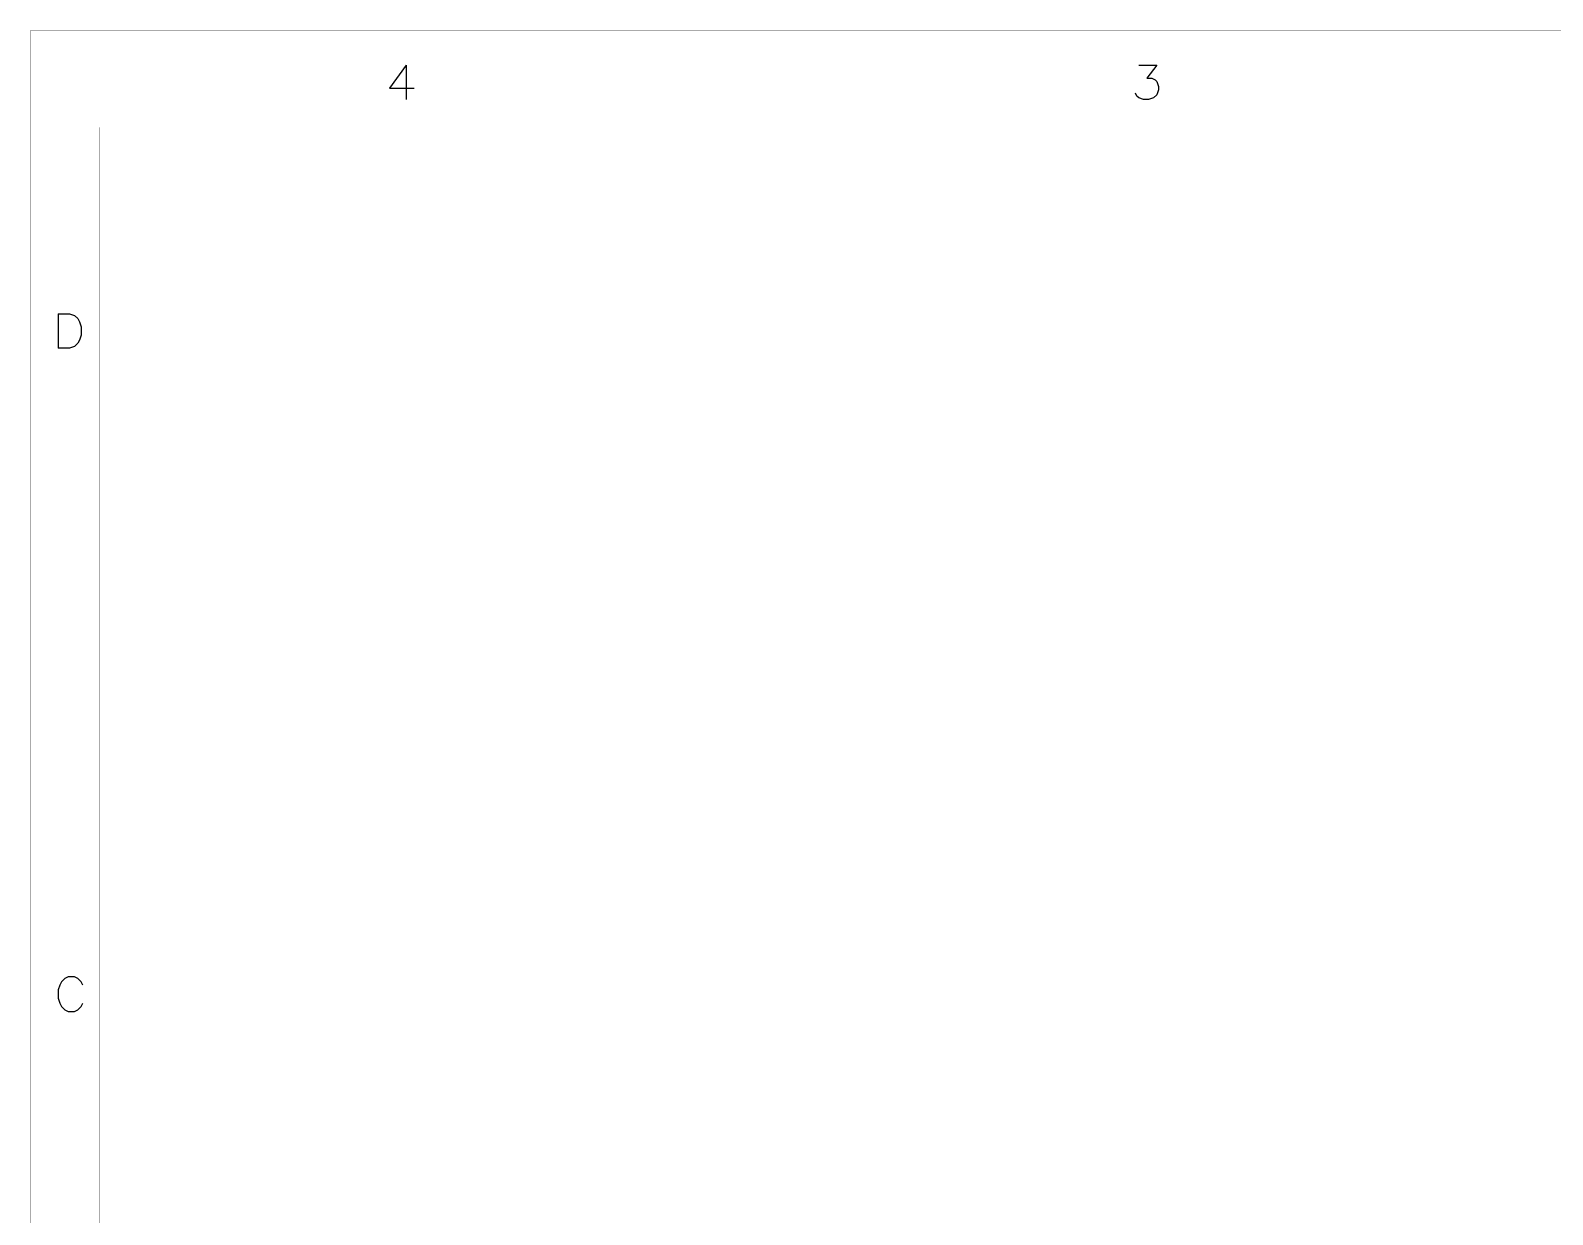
# Model space of a CAD drawing. Header units: millimetres. Extents: x 0 to 559, y 0 to 433.
# Drawn here: x 0.5 to 280.4, y 215.1 to 432.8 of the extents above; entities that cross this region are included whole.
import ezdxf

# ---------------------------------------------------------------- set-up
doc = ezdxf.new("R2010")
doc.units = ezdxf.units.MM
doc.layers.add('KeepOutLayer', color=6, linetype='Continuous')

msp = doc.modelspace()

# ---------------------------------------------------------------- linework, layer by layer
at = {"layer": 'KeepOutLayer'}
for p, q in [((69.55, 426.41), (66.52, 422.18)), ((69.55, 426.41), (66.52, 422.18)), ((69.55, 426.41), (69.55, 420.06)), ((69.55, 426.41), (69.55, 420.06)), ((204.29, 426.41), (207.61, 426.41)), ((204.29, 426.41), (207.61, 426.41)), ((207.61, 426.41), (205.8, 424)), ((207.61, 426.41), (205.8, 424)), ((205.8, 424), (206.71, 424)), ((205.8, 424), (206.71, 424)), ((206.71, 424), (207.31, 423.69)), ((206.71, 424), (207.31, 423.69)), ((207.31, 423.69), (207.61, 423.39)), ((207.31, 423.69), (207.61, 423.39)), ((207.61, 423.39), (207.91, 422.48)), ((207.61, 423.39), (207.91, 422.48)), ((66.52, 422.18), (71.06, 422.18)), ((66.52, 422.18), (71.06, 422.18)), ((203.98, 420.67), (203.68, 421.27)), ((203.98, 420.67), (203.68, 421.27)), ((204.29, 420.37), (203.98, 420.67)), ((204.29, 420.37), (203.98, 420.67)), ((205.19, 420.06), (204.29, 420.37)), ((205.19, 420.06), (204.29, 420.37)), ((206.1, 420.06), (205.19, 420.06)), ((206.1, 420.06), (205.19, 420.06)), ((207.01, 420.37), (206.1, 420.06)), ((207.01, 420.37), (206.1, 420.06)), ((207.61, 420.97), (207.01, 420.37)), ((207.61, 420.97), (207.01, 420.37)), ((207.91, 421.88), (207.61, 420.97)), ((207.91, 421.88), (207.61, 420.97)), ((207.91, 422.48), (207.91, 421.88)), ((207.91, 422.48), (207.91, 421.88)), ((5.56, 380.69), (5.56, 374.34)), ((5.56, 380.69), (7.68, 380.69)), ((5.56, 380.69), (5.56, 374.34)), ((5.56, 380.69), (7.68, 380.69)), ((7.68, 380.69), (8.59, 380.39)), ((7.68, 380.69), (8.59, 380.39)), ((8.59, 380.39), (9.19, 379.79)), ((8.59, 380.39), (9.19, 379.79)), ((9.19, 379.79), (9.49, 379.18)), ((9.19, 379.79), (9.49, 379.18)), ((9.49, 379.18), (9.79, 378.28)), ((9.49, 379.18), (9.79, 378.28)), ((9.79, 378.28), (9.79, 376.76)), ((9.79, 378.28), (9.79, 376.76)), ((9.19, 375.25), (8.59, 374.65)), ((9.19, 375.25), (8.59, 374.65)), ((9.49, 375.86), (9.19, 375.25)), ((9.49, 375.86), (9.19, 375.25)), ((9.79, 376.76), (9.49, 375.86)), ((9.79, 376.76), (9.49, 375.86)), ((7.68, 374.34), (5.56, 374.34)), ((7.68, 374.34), (5.56, 374.34)), ((8.59, 374.65), (7.68, 374.34)), ((8.59, 374.65), (7.68, 374.34)), ((6.17, 257.87), (5.86, 257.26)), ((6.17, 257.87), (5.86, 257.26)), ((6.77, 258.47), (6.17, 257.87)), ((6.77, 258.47), (6.17, 257.87)), ((7.38, 258.77), (6.77, 258.47)), ((7.38, 258.77), (6.77, 258.47)), ((8.59, 258.77), (7.38, 258.77)), ((8.59, 258.77), (7.38, 258.77)), ((9.19, 258.47), (8.59, 258.77)), ((9.19, 258.47), (8.59, 258.77)), ((9.79, 257.87), (9.19, 258.47)), ((9.79, 257.87), (9.19, 258.47)), ((10.1, 257.26), (9.79, 257.87)), ((10.1, 257.26), (9.79, 257.87)), ((5.86, 257.26), (5.56, 256.36)), ((5.86, 257.26), (5.56, 256.36)), ((5.56, 256.36), (5.56, 254.84)), ((5.56, 256.36), (5.56, 254.84)), ((5.56, 254.84), (5.86, 253.94)), ((5.56, 254.84), (5.86, 253.94)), ((5.86, 253.94), (6.17, 253.33)), ((5.86, 253.94), (6.17, 253.33)), ((6.17, 253.33), (6.77, 252.73)), ((6.17, 253.33), (6.77, 252.73)), ((6.77, 252.73), (7.38, 252.42)), ((6.77, 252.73), (7.38, 252.42)), ((7.38, 252.42), (8.59, 252.42)), ((7.38, 252.42), (8.59, 252.42)), ((8.59, 252.42), (9.19, 252.73)), ((8.59, 252.42), (9.19, 252.73)), ((9.19, 252.73), (9.79, 253.33)), ((9.19, 252.73), (9.79, 253.33)), ((9.79, 253.33), (10.1, 253.94)), ((9.79, 253.33), (10.1, 253.94))]:
    msp.add_line(p, q, dxfattribs=at)
at = {"layer": 'KeepOutLayer', "const_width": 0.0254}
for points in [[(0.48, 3.5), (0.48, 432.76)], [(0.48, 432.76), (559.28, 432.76)], [(0.48, 3.5), (0.48, 432.76)], [(0.48, 432.76), (559.28, 432.76)], [(137.64, 414.98), (137.64, 427.68)], [(137.64, 414.98), (137.64, 427.68)], [(274.8, 414.98), (274.8, 427.68)], [(274.8, 414.98), (274.8, 427.68)], [(13.18, 414.98), (25.88, 414.98)], [(13.18, 18.74), (13.18, 414.98)], [(13.18, 414.98), (25.88, 414.98)], [(13.18, 18.74), (13.18, 414.98)], [(20.8, 414.98), (69.06, 414.98)], [(20.8, 414.98), (69.06, 414.98)], [(69.06, 414.98), (544.04, 414.98)], [(69.06, 414.98), (544.04, 414.98)], [(5.56, 328.62), (13.18, 328.62)], [(5.56, 328.62), (13.18, 328.62)], [(5.56, 219.4), (13.18, 219.4)], [(5.56, 219.4), (13.18, 219.4)]]:
    msp.add_lwpolyline(points, dxfattribs=at)
at = {"layer": 'KeepOutLayer', "const_width": 0.0127}
for points in [[(0.48, 432.76, 1), (0.49, 432.76, 1)], [(0.48, 432.76, 1), (0.49, 432.76, 1)], [(0.48, 432.76, 1), (0.49, 432.76, 1)], [(0.48, 432.76, 1), (0.49, 432.76, 1)], [(137.64, 427.68, 1), (137.65, 427.68, 1)], [(137.64, 427.68, 1), (137.65, 427.68, 1)], [(274.8, 427.68, 1), (274.81, 427.68, 1)], [(274.8, 427.68, 1), (274.81, 427.68, 1)], [(13.18, 414.98, 1), (13.19, 414.98, 1)], [(13.18, 414.98, 1), (13.19, 414.98, 1)], [(13.18, 414.98, 1), (13.19, 414.98, 1)], [(13.18, 414.98, 1), (13.19, 414.98, 1)], [(20.8, 414.98, 1), (20.81, 414.98, 1)], [(20.8, 414.98, 1), (20.81, 414.98, 1)], [(25.88, 414.98, 1), (25.89, 414.98, 1)], [(25.88, 414.98, 1), (25.89, 414.98, 1)], [(69.06, 414.98, 1), (69.07, 414.98, 1)], [(69.06, 414.98, 1), (69.07, 414.98, 1)], [(69.06, 414.98, 1), (69.07, 414.98, 1)], [(69.06, 414.98, 1), (69.07, 414.98, 1)], [(137.64, 414.98, 1), (137.65, 414.98, 1)], [(137.64, 414.98, 1), (137.65, 414.98, 1)], [(274.8, 414.98, 1), (274.81, 414.98, 1)], [(274.8, 414.98, 1), (274.81, 414.98, 1)], [(5.56, 328.62, 1), (5.57, 328.62, 1)], [(5.56, 328.62, 1), (5.57, 328.62, 1)], [(13.18, 328.62, 1), (13.19, 328.62, 1)], [(13.18, 328.62, 1), (13.19, 328.62, 1)], [(5.56, 219.4, 1), (5.57, 219.4, 1)], [(5.56, 219.4, 1), (5.57, 219.4, 1)], [(13.18, 219.4, 1), (13.19, 219.4, 1)], [(13.18, 219.4, 1), (13.19, 219.4, 1)]]:
    msp.add_lwpolyline(points, format="xyb", close=True, dxfattribs=at)

doc.saveas('drawing.dxf')
